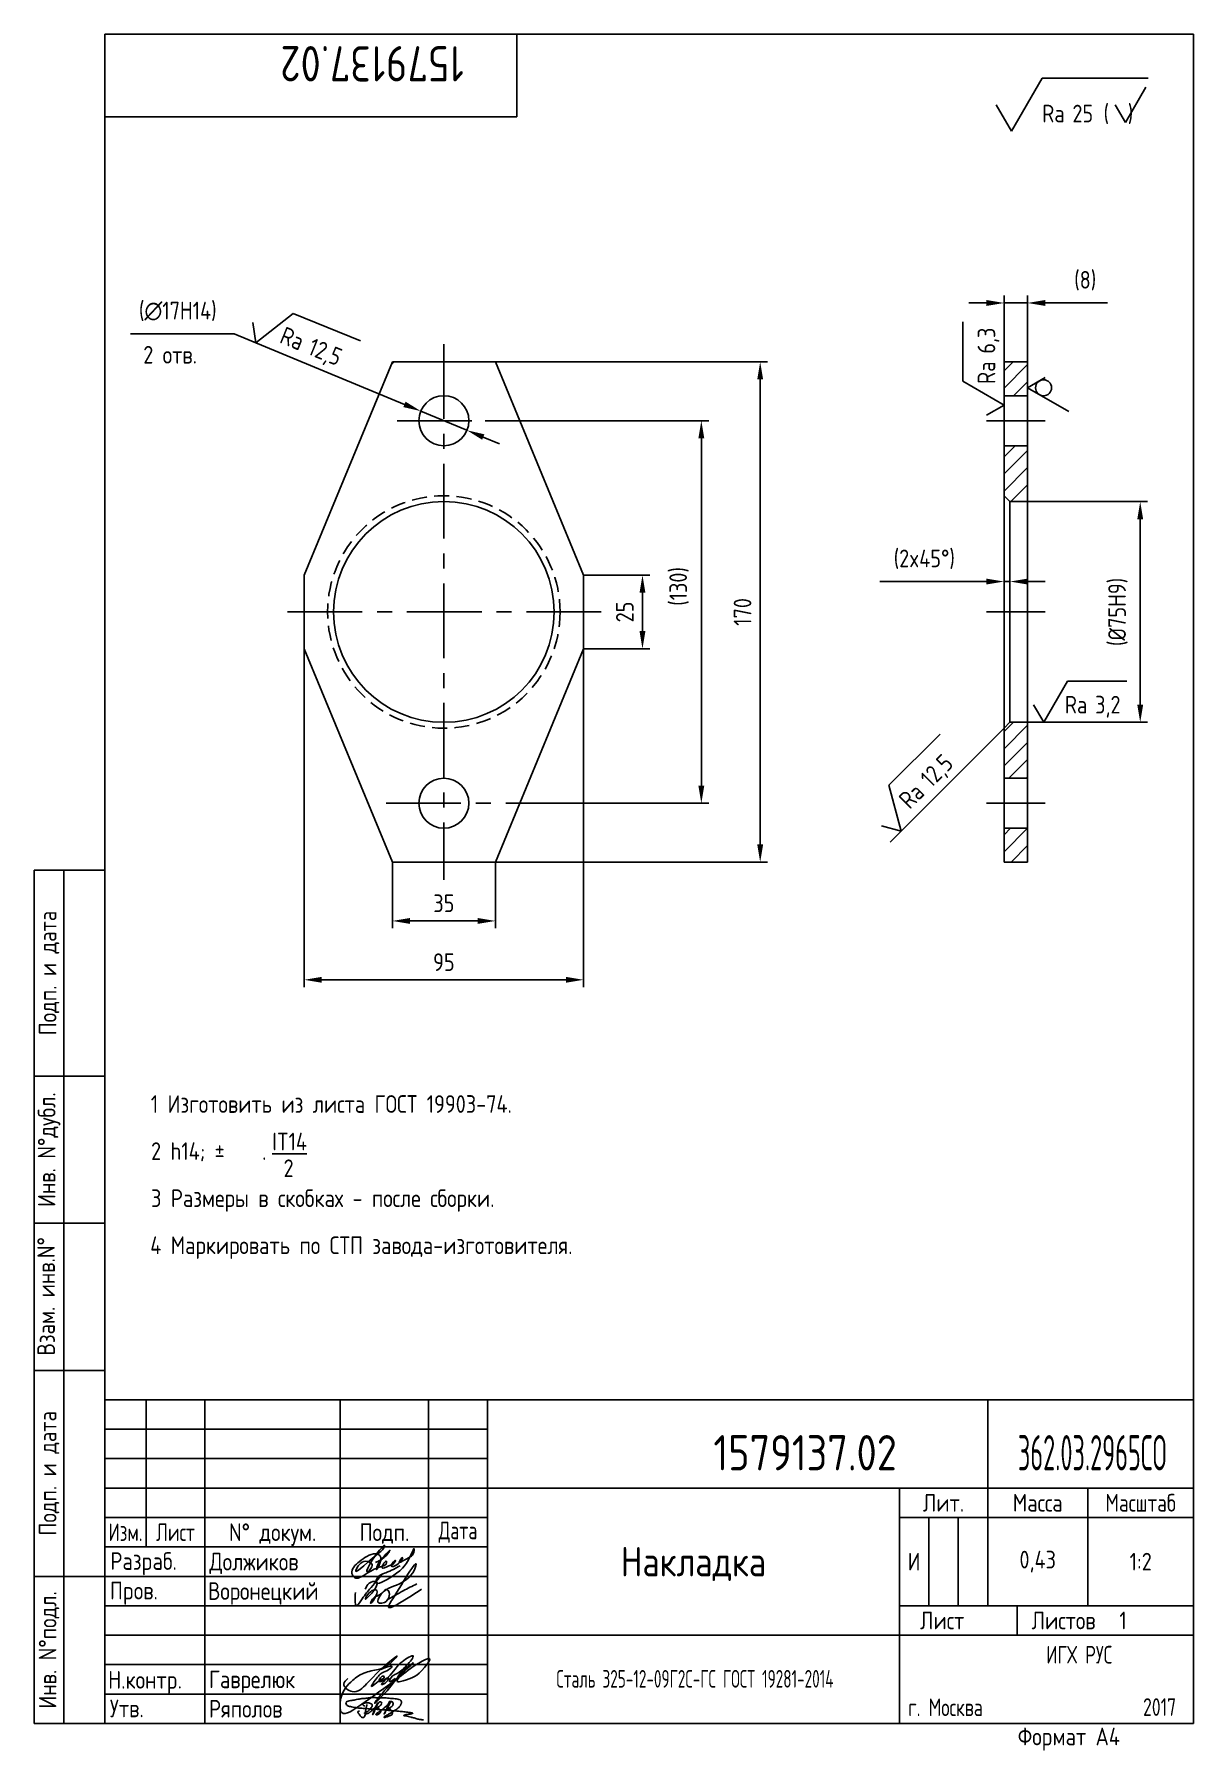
# Paper-space layout 'A4' of a CAD drawing. Header units: millimetres. Extents: x 284 to 481, y 5 to 296.
# The model-space entities are those that its viewports show. They can reach past a viewport. Long polylines and large blocks are cut down to what shows.
import ezdxf
from ezdxf.enums import TextEntityAlignment as Align

# ---------------------------------------------------------------- set-up
doc = ezdxf.new("R2010")
doc.units = ezdxf.units.MM
doc.header["$LTSCALE"] = 0.2
doc.linetypes.add('CENTER', pattern=[50.8, 31.75, -6.35, 6.35, -6.35])
doc.linetypes.add('HIDDEN', pattern=[9.525, 6.35, -3.175])
for name, color, linetype in [('Bord', 1, 'Continuous'), ('Cen', 5, 'CENTER'), ('Cont', 6, 'Continuous'), ('Dim', 7, 'Continuous'), ('Hatch', 2, 'Continuous'), ('Hide', 2, 'HIDDEN'), ('Text', 3, 'Continuous'), ('Textb', 6, 'Continuous'), ('TEXTRUS', 3, 'Continuous')]:
    doc.layers.add(name, color=color, linetype=linetype)
doc.layers.get('Defpoints').off()
doc.styles.add('Style1', font='romans.shx', dxfattribs={"width": 0.8})
doc.dimstyles.new('LIN2', dxfattribs={"dimscale": 2, "dimtxt": 3, "dimasz": 3, "dimexe": 1.25, "dimexo": 0, "dimgap": 1.5, "dimtad": 1, "dimdsep": 46, "dimtxsty": 'Style1', "dimcen": 2.5, "dimclrt": 3, "dimadec": 0, "dimazin": 0, "dimtfac": 1, "dimtmove": 0, "dimatfit": 3, "dimfxl": 1, "dimarcsym": 0})

# ---------------------------------------------------------------- blocks, each defined once
blk = doc.blocks.new('A$C314368CF')
at = {"layer": 'Text'}
for q in [(7.18, 6), (1.98, 3)]:
    blk.add_line((3.72, 0), q, dxfattribs=at)
at = {"layer": 'Text', "style": 'Style1', "width": 0.8}
blk.add_text('(  )', height=3, dxfattribs=at).set_placement((0, 0))
blk = doc.blocks.new('sherISO_17')
at = {"layer": 'Cont'}
for p, q in [((-30.94, -16.46), (-25.74, -7.46)), ((-25.74, -7.46), (-7.72, -7.46)), ((-30.94, -16.46), (-33.54, -11.96))]:
    blk.add_line(p, q, dxfattribs=at)
blk.add_blockref('A$C314368CF', (-15.31, -14.96))
at = {"layer": 'Textb', "style": 'Style1', "width": 0.8}
blk.add_text('Ra', height=3, dxfattribs=at).set_placement((-25.74, -14.96))
blk.add_attdef('25', (-20.6, -14.96), '', height=3, dxfattribs=at)
blk = doc.blocks.new('A4')
at = {"layer": 'Bord'}
for p, q in [((20, 55), (85, 55)), ((20, 50), (85, 50)), ((20, 45), (85, 45)), ((160, 40), (160, 25)), ((165, 40), (165, 25)), ((20, 30), (85, 30)), ((20, 25), (85, 25)), ((20, 20), (85, 20)), ((20, 15), (85, 15)), ((20, 10), (85, 10))]:
    blk.add_line(p, q, dxfattribs=at)
at = {"layer": 'Cont'}
for p, q in [((205, 292), (20, 292)), ((20, 292), (20, 5)), ((90, 278), (90, 292)), ((205, 292), (205, 5)), ((20, 278), (90, 278)), ((8, 5), (8, 150)), ((8, 150), (20, 150)), ((13, 5), (13, 150)), ((8, 115), (20, 115)), ((20, 90), (8, 90)), ((20, 65), (8, 65)), ((205, 60), (20, 60)), ((20, 60), (205, 60)), ((27, 60), (27, 35)), ((37, 60), (37, 5)), ((60, 5), (60, 60)), ((75, 60), (75, 5)), ((85, 5), (85, 60)), ((170, 60), (170, 25)), ((85, 45), (205, 45)), ((155, 5), (155, 45)), ((187, 25), (187, 45)), ((20, 40), (85, 40)), ((205, 40), (155, 40)), ((85, 35), (20, 35)), ((20, 30), (8, 30)), ((155, 25), (205, 25)), ((175, 25), (175, 20)), ((205, 20), (85, 20)), ((20, 5), (8, 5)), ((205, 5), (20, 5))]:
    blk.add_line(p, q, dxfattribs=at)
at = {"layer": 'Text', "style": 'Style1', "width": 0.8}
for s, p in [('Подп. и дата', (10.5, 132.5)), ('Инв. N%%dдубл.', (10.5, 102.5)), ('Взам. инв.N%%d ', (10, 78.38)), ('Подп. и дата', (10.5, 47.5)), ('Инв. N%%dподл.', (10.5, 17.5))]:
    blk.add_text(s, height=3, rotation=90, dxfattribs=at).set_placement(p, align=Align.MIDDLE)
at = {"layer": 'Text', "style": 'Style1'}
for s, width, p in [('Лит.', 0.8, (162.5, 42.5)), ('Масса', 0.8, (178.5, 42.5)), ('Масштаб', 0.75, (196, 42.5)), ('Изм.', 0.7, (23.5, 37.5)), ('Лист', 0.7, (32, 37.5)), ('N%%d докум.', 0.8, (48.5, 37.5)), ('Подп.', 0.8, (67.5, 37.5)), ('Лист', 0.8, (162.27, 22.5)), ('Листов', 0.8, (182.9, 22.5))]:
    blk.add_text(s, height=3, dxfattribs=dict(at, width=width)).set_placement(p, align=Align.MIDDLE_CENTER)
at = {"layer": 'Text', "style": 'Style1', "width": 0.7}
for s, p in [('Дата', (80, 37.5)), ('ИГХ РУС', (185.57, 16.69))]:
    blk.add_text(s, height=3, dxfattribs=at).set_placement(p, align=Align.MIDDLE)
at = {"layer": 'Text', "style": 'Style1'}
for s, width, p in [('Разpаб.', 0.8, (20.92, 31.1)), ('Пpов.', 0.8, (20.84, 26.08)), ('Н.контp.', 0.8, (20.56, 10.92)), ('Утв.', 0.8, (20.84, 6.06)), ('г. Москва', 0.7, (156.5, 6.25)), ('Фоpмат А4', 0.8, (175.11, 1.29))]:
    blk.add_text(s, height=3, dxfattribs=dict(at, width=width)).set_placement(p)
for tag, p, width in [('ФИО', (39, 31), 0.8), ('ФИО', (39, 26), 0.8), ('ГОСТ_СОРТАМЕНТА', (98.19, 14), 0.8), ('ФИО', (39, 11), 0.8), ('ФИО', (39, 6), 0.8), ('200', (192.85, 6.29), 0.7)]:
    blk.add_attdef(tag, p, '', height=3, dxfattribs=dict(at, width=width))
at = {"layer": 'Text', "style": 'Style1', "width": 0.8}
for tag, p in [('И', (157.49, 32.5)), ('700', (178.5, 32.5)), ('1:20', (196, 32.5))]:
    blk.add_attdef(tag, text='', height=3, dxfattribs=at).set_placement(p, align=Align.MIDDLE)
blk.add_attdef('Сборочный_чертеж', text='', height=3, dxfattribs=at).set_placement((120, 21.3), align=Align.CENTER)
for tag, p in [('1', (171.12, 22.5)), ('2', (193, 22.5))]:
    blk.add_attdef(tag, text='', height=3, dxfattribs=at).set_placement(p, align=Align.MIDDLE_CENTER)
blk.add_attdef('ЛИСТ', text='', height=3, dxfattribs=at).set_placement((85.99, 12.5), align=Align.MIDDLE_LEFT)
at = {"layer": 'Text', "style": 'Style1', "width": 0.7}
blk.add_attdef('%%OГОСТ_ТЕХ._ТРЕБОВАНИЙ', text='', height=3, dxfattribs=at).set_placement((98.19, 8), align=Align.BOTTOM_LEFT)
at = {"layer": 'Textb', "style": 'Style1', "width": 0.8}
blk.add_attdef('1234567', (81, 290), '', height=6, rotation=180, dxfattribs=at)
blk.add_attdef('1234567', (123.4, 48), '', height=6, dxfattribs=at)
for tag, height, p in [('123ХЯ', 6, (183.62, 48)), ('НАИМЕНОВАНИЕ', 5, (120, 30))]:
    blk.add_attdef(tag, text='', height=height, dxfattribs=at).set_placement(p, align=Align.CENTER)
blk = doc.blocks.new('A$C63F45750')
at = {"layer": 'Text'}
for points, knots in [([(3.17, 2.37), (3.12, 2.38), (3.04, 2.41), (2.94, 2.5), (2.85, 2.57), (2.79, 2.69), (2.87, 2.77), (2.99, 2.84), (3.16, 2.89), (3.36, 2.93), (3.6, 2.95), (3.82, 2.92), (4.05, 2.87), (4.25, 2.78), (4.45, 2.63), (4.46, 2.42), (4.38, 2.26), (4.28, 2.1), (4.17, 1.94), (4.03, 1.78), (3.89, 1.62), (3.75, 1.52), (3.63, 1.43), (3.49, 1.36), (3.35, 1.3), (3.24, 1.25), (3.16, 1.21), (3.12, 1.15), (3.19, 1.1), (3.27, 1.09), (3.4, 1.07), (3.55, 1.07), (3.72, 1.12), (3.92, 1.19), (4.1, 1.34), (4.26, 1.51), (4.44, 1.65), (4.59, 1.81), (4.74, 1.93), (4.84, 2.04), (4.93, 2.14), (5.07, 2.29), (5.19, 2.53), (5.28, 2.68), (5.35, 2.96), (5.23, 2.66), (5.2, 2.44), (5.04, 2.09), (4.95, 1.81), (4.86, 1.57), (4.75, 1.31), (4.67, 1.12), (4.46, 0.78), (4.62, 1.17), (4.71, 1.45), (4.88, 1.74), (5.01, 2), (5.08, 2.19), (5.19, 2.4), (5.32, 2.58), (5.4, 2.75), (5.52, 2.89), (5.65, 3.04), (5.85, 3.1), (6.02, 3.03), (6.08, 2.87), (6.03, 2.7), (5.9, 2.51), (5.7, 2.37), (5.55, 2.23), (5.4, 2.17), (5.31, 2.12), (5.12, 2.09), (5.35, 2.07), (5.48, 2), (5.64, 1.93), (5.75, 1.8), (5.85, 1.67), (5.89, 1.54), (5.89, 1.37), (5.8, 1.2), (5.63, 1.06), (5.41, 0.94), (5.23, 0.86), (5.02, 0.92), (5.13, 1.1), (5.28, 1.16), (5.44, 1.27), (5.61, 1.36), (5.74, 1.46), (5.86, 1.53), (5.95, 1.61), (6.05, 1.69), (6.15, 1.77), (6.28, 1.87), (6.46, 2.02), (6.65, 2.19), (6.83, 2.37), (6.98, 2.49), (7.11, 2.61), (7.2, 2.74), (7.32, 2.84), (7.42, 2.97), (7.48, 3.08), (7.48, 3.27), (7.34, 3.08), (7.28, 2.94), (7.18, 2.69), (7.1, 2.46), (7, 2.22), (6.93, 1.98), (6.83, 1.78), (6.73, 1.55), (6.67, 1.34), (6.6, 1.14), (6.56, 1.03), (6.39, 0.99), (6.62, 1.33), (6.75, 1.54), (6.93, 1.87), (7.05, 2.08), (7.18, 2.32), (7.33, 2.6), (7.47, 2.89), (7.6, 3.07), (7.79, 3.18), (7.95, 3.01), (8, 2.81), (7.99, 2.62), (7.94, 2.46), (7.83, 2.33), (7.69, 2.22), (7.53, 2.11), (7.37, 2.03), (7.21, 1.99), (7.11, 1.97), (6.89, 1.98), (7.07, 1.94), (7.15, 1.9), (7.27, 1.88), (7.39, 1.84), (7.52, 1.81), (7.62, 1.72), (7.7, 1.62), (7.78, 1.51), (7.83, 1.39), (7.87, 1.26), (7.88, 1.13), (7.86, 0.99), (7.75, 0.88), (7.6, 0.77), (7.4, 0.73), (7.19, 0.66), (6.97, 0.55), (6.71, 0.48), (6.57, 0.44), (6.42, 0.42), (6.52, 0.58), (6.61, 0.64), (6.81, 0.78), (7.06, 0.89), (7.33, 1.04), (7.55, 1.16), (7.7, 1.24), (7.84, 1.32), (7.99, 1.43), (8.21, 1.58), (8.48, 1.76), (8.74, 1.95), (8.97, 2.12), (9.1, 2.29), (9.23, 2.44), (9.3, 2.6), (9.37, 2.74), (9.42, 2.92), (9.45, 3.13), (9.21, 3.48), (8.67, 3.59), (8.09, 3.63), (7.57, 3.66), (7.06, 3.74), (6.57, 3.75), (6.09, 3.74), (5.67, 3.78), (5.28, 3.78), (4.96, 3.81), (4.65, 3.83), (4.31, 3.82), (3.97, 3.79), (3.61, 3.74), (3.22, 3.67), (2.86, 3.66), (2.53, 3.61), (2.18, 3.52), (1.78, 3.54), (1.38, 3.37), (0.96, 3.35), (0.58, 3.24), (0.25, 3.19), (0.03, 3.06), (-0.03, 2.83), (0.02, 2.6), (0.26, 2.38), (0.59, 2.33), (1, 2.2), (1.48, 2.15), (1.93, 2.05), (2.35, 2.02), (2.72, 2.01), (3.11, 1.94), (3.68, 1.94), (4.25, 1.83), (4.91, 1.87), (5.53, 1.76), (6.13, 1.72), (6.73, 1.71), (7.32, 1.62), (7.99, 1.55), (8.64, 1.54), (9.16, 1.46), (9.61, 1.42), (10.03, 1.4), (10.41, 1.32), (10.73, 1.29), (11.01, 1.24), (11.18, 1.23), (11.42, 1.14), (11.18, 1.06), (11.01, 1.03), (10.71, 0.98), (10.37, 0.92), (10.1, 0.91), (9.65, 0.75), (10.22, 0.67), (10.54, 0.59), (11.08, 0.47), (11.61, 0.35), (12.17, 0.15), (12.64, 0.08), (12.98, 0.03), (13.11, 0.01), (13.18, 0)], [0, 0, 0, 0, 0.153866, 0.270441, 0.388867, 0.510533, 0.592156, 0.71333, 0.90842, 1.11344, 1.349254, 1.61246, 1.782219, 2.047249, 2.291879, 2.451528, 2.651081, 2.806158, 3.017979, 3.227348, 3.462381, 3.633009, 3.75766, 3.920516, 4.080796, 4.214529, 4.291786, 4.349969, 4.397594, 4.50822, 4.594826, 4.799244, 4.954392, 5.128468, 5.437537, 5.632649, 5.842485, 6.094987, 6.293219, 6.410959, 6.551192, 6.687808, 7.022147, 7.294342, 7.425356, 7.52079, 7.946481, 8.313051, 8.59833, 8.833695, 9.090496, 9.427695, 9.601191, 9.883219, 10.093306, 10.673943, 10.798776, 10.974628, 11.287247, 11.486184, 11.648652, 11.848902, 12.027194, 12.25348, 12.40059, 12.537783, 12.716293, 12.91523, 13.208551, 13.438489, 13.549668, 13.67779, 13.77127, 13.930001, 14.029091, 14.272112, 14.434836, 14.547084, 14.739051, 14.830983, 15.061241, 15.268922, 15.500489, 15.788979, 15.879568, 16.024283, 16.221854, 16.418714, 16.593102, 16.783247, 16.91018, 17.018213, 17.135263, 17.278205, 17.430482, 17.620087, 17.979626, 18.191789, 18.388716, 18.565718, 18.714854, 18.857929, 19.039974, 19.171375, 19.283034, 19.400085, 19.618058, 19.882245, 20.150781, 20.377854, 20.649532, 20.89723, 21.042543, 21.40016, 21.557817, 21.667145, 21.752781, 21.926256, 22.412297, 22.813145, 22.961412, 23.171289, 23.607257, 23.940428, 24.110007, 24.291214, 24.48084, 24.697609, 24.904078, 25.034245, 25.218018, 25.407651, 25.573473, 25.787447, 25.930292, 26.051316, 26.18846, 26.285312, 26.406799, 26.52425, 26.630463, 26.793722, 26.898606, 27.029313, 27.171012, 27.314101, 27.419918, 27.580557, 27.709367, 27.829268, 28.024364, 28.266961, 28.41242, 28.705761, 28.989137, 29.187748, 29.233768, 29.332802, 29.529535, 29.667094, 30.039923, 30.332117, 30.61061, 30.769982, 30.856778, 31.109923, 31.313488, 31.656425, 32.066331, 32.296628, 32.49714, 32.710276, 32.891468, 33.014834, 33.177747, 33.444503, 33.618009, 34.409008, 34.914636, 35.419802, 35.95397, 36.458179, 36.88069, 37.388403, 37.738353, 38.034261, 38.353468, 38.693154, 39.037638, 39.391136, 39.787481, 40.203773, 40.488977, 40.784975, 41.26625, 41.668005, 42.070065, 42.499388, 42.869834, 43.079573, 43.213439, 43.554591, 43.717296, 44.153724, 44.506336, 45.019111, 45.587859, 45.90191, 46.270392, 46.703958, 47.093115, 47.952647, 48.44014, 49.079253, 49.808223, 50.268654, 50.851051, 51.604831, 52.298429, 52.776925, 53.1907, 53.661988, 54.042386, 54.348524, 54.616841, 54.853814, 54.983777, 55.126096, 55.333328, 55.613101, 56.008732, 56.315809, 56.59982, 56.87931, 57.399251, 57.889617, 58.432507, 59.066698, 59.660314, 59.862668, 60.07277, 60.07277, 60.07277, 60.07277]), ([(2.31, 1.53), (2.26, 1.52), (2.17, 1.51), (2.06, 1.48), (1.93, 1.38), (2.07, 1.25), (2.14, 1.11), (2.26, 0.93), (2.39, 0.72), (2.57, 0.54), (2.71, 0.44), (2.86, 0.4), (3.02, 0.43), (3.14, 0.54), (3.21, 0.79), (3.25, 1.07), (3.31, 1.4), (3.35, 1.67), (3.38, 1.92), (3.47, 2.19), (3.5, 2.43), (3.54, 2.59), (3.56, 2.64)], [0, 0, 0, 0, 0.15847, 0.269731, 0.363591, 0.555514, 0.688037, 0.848606, 1.204359, 1.433632, 1.58673, 1.729549, 1.880686, 2.057874, 2.19169, 2.63505, 2.928153, 3.184121, 3.441863, 3.696117, 4.025873, 4.178055, 4.178055, 4.178055, 4.178055])]:
    blk.add_open_spline(points, degree=3, knots=knots, dxfattribs=at)
blk = doc.blocks.new('*D7')
at = {"layer": 'Dim', "color": 0, "lineweight": -2, "transparency": 16777216}
for p, q in [((433.82, 430.55), (509.75, 430.55)), ((507.25, 424.55), (507.25, 306.55)), ((440.79, 300.55), (509.75, 300.55))]:
    blk.add_line(p, q, dxfattribs=at)
at = {"layer": 'Dim', "color": 0, "transparency": 16777216}
for points in [[(506.25, 424.55), (508.25, 424.55), (507.25, 430.55)], [(506.25, 306.55), (508.25, 306.55), (507.25, 300.55)]]:
    blk.add_solid(points, dxfattribs=at)
at = {"layer": 'Dim', "color": 3, "transparency": 16777216, "insert": (499.68, 374.22), "char_height": 6, "attachment_point": 5, "rotation": 90, "style": 'Style1'}
blk.add_mtext('(130)', dxfattribs=at)
blk = doc.blocks.new('*D8')
at = {"layer": 'Dim', "color": 0, "lineweight": -2, "transparency": 16777216}
for p, q in [((437.15, 450.55), (529.75, 450.55)), ((527.25, 444.55), (527.25, 286.55)), ((437.25, 280.55), (529.75, 280.55))]:
    blk.add_line(p, q, dxfattribs=at)
at = {"layer": 'Dim', "color": 0, "transparency": 16777216}
for points in [[(526.25, 444.55), (528.25, 444.55), (527.25, 450.55)], [(526.25, 286.55), (528.25, 286.55), (527.25, 280.55)]]:
    blk.add_solid(points, dxfattribs=at)
at = {"layer": 'Dim', "color": 3, "transparency": 16777216, "insert": (521.25, 365.55), "char_height": 6, "attachment_point": 5, "rotation": 90, "style": 'Style1'}
blk.add_mtext('170', dxfattribs=at)
blk = doc.blocks.new('*D9')
at = {"layer": 'Dim', "color": 0, "lineweight": -2, "transparency": 16777216}
for p, q in [((313.21, 460.1), (348.43, 460.1)), ((348.43, 460.1), (406.36, 436.1)), ((427.6, 427.29), (411.9, 433.8)), ((433.15, 425), (438.69, 422.7))]:
    blk.add_line(p, q, dxfattribs=at)
at = {"layer": 'Dim', "color": 0, "transparency": 16777216}
for points in [[(406.74, 437.02), (405.97, 435.17), (411.9, 433.8)], [(433.53, 425.92), (432.77, 424.07), (427.6, 427.29)]]:
    blk.add_solid(points, dxfattribs=at)
at = {"layer": 'Dim', "color": 3, "transparency": 16777216, "insert": (329.32, 467.67), "char_height": 6, "attachment_point": 5, "style": 'Style1'}
blk.add_mtext('(∅17H14)', dxfattribs=at)
blk = doc.blocks.new('*D10')
at = {"layer": 'Dim', "color": 0, "lineweight": -2, "transparency": 16777216}
for p, q in [((402.25, 280.55), (402.25, 258.05)), ((437.25, 280.55), (437.25, 258.05)), ((408.25, 260.55), (431.25, 260.55))]:
    blk.add_line(p, q, dxfattribs=at)
at = {"layer": 'Dim', "color": 0, "transparency": 16777216}
for points in [[(408.25, 261.55), (408.25, 259.55), (402.25, 260.55)], [(431.25, 261.55), (431.25, 259.55), (437.25, 260.55)]]:
    blk.add_solid(points, dxfattribs=at)
at = {"layer": 'Dim', "color": 3, "transparency": 16777216, "insert": (419.75, 266.55), "char_height": 6, "attachment_point": 5, "style": 'Style1'}
blk.add_mtext('35', dxfattribs=at)
blk = doc.blocks.new('*D11')
at = {"layer": 'Dim', "color": 0, "lineweight": -2, "transparency": 16777216}
for p, q in [((372.25, 353.21), (372.25, 238.05)), ((467.25, 353.05), (467.25, 238.05)), ((378.25, 240.55), (461.25, 240.55))]:
    blk.add_line(p, q, dxfattribs=at)
at = {"layer": 'Dim', "color": 0, "transparency": 16777216}
for points in [[(378.25, 241.55), (378.25, 239.55), (372.25, 240.55)], [(461.25, 241.55), (461.25, 239.55), (467.25, 240.55)]]:
    blk.add_solid(points, dxfattribs=at)
at = {"layer": 'Dim', "color": 3, "transparency": 16777216, "insert": (419.75, 246.55), "char_height": 6, "attachment_point": 5, "style": 'Style1'}
blk.add_mtext('95', dxfattribs=at)
blk = doc.blocks.new('SHERISO_01')
at = {"layer": 'Text'}
blk.add_line((4.04, 7), (16.36, 7), dxfattribs=at)
blk.add_lwpolyline([(-1.73, 3), (0, 0), (4.04, 7)], dxfattribs=at)
at = {"layer": 'Text', "style": 'Style1', "width": 0.8}
blk.add_text('Ra', height=3, dxfattribs=at).set_placement((3.58, 1.5))
blk.add_attdef('12,5', (8.73, 1.5), '', height=3, dxfattribs=at)
blk = doc.blocks.new('*D12')
at = {"layer": 'Dim', "color": 0, "lineweight": -2, "transparency": 16777216}
for p, q in [((467.25, 378.05), (489.75, 378.05)), ((487.25, 372.05), (487.25, 359.05)), ((467.25, 353.05), (489.75, 353.05))]:
    blk.add_line(p, q, dxfattribs=at)
at = {"layer": 'Dim', "color": 0, "transparency": 16777216}
for points in [[(486.25, 372.05), (488.25, 372.05), (487.25, 378.05)], [(486.25, 359.05), (488.25, 359.05), (487.25, 353.05)]]:
    blk.add_solid(points, dxfattribs=at)
at = {"layer": 'Dim', "color": 3, "transparency": 16777216, "insert": (481.25, 365.55), "char_height": 6, "attachment_point": 5, "rotation": 90, "style": 'Style1'}
blk.add_mtext('25', dxfattribs=at)
blk = doc.blocks.new('*D13')
at = {"layer": 'Dim', "color": 0, "lineweight": -2, "transparency": 16777216}
for p, q in [((610.14, 450.55), (610.14, 473.05)), ((618.14, 450.55), (618.14, 473.05)), ((604.14, 470.55), (598.14, 470.55)), ((610.14, 470.55), (618.14, 470.55)), ((624.14, 470.55), (645.28, 470.55))]:
    blk.add_line(p, q, dxfattribs=at)
at = {"layer": 'Dim', "color": 0, "transparency": 16777216}
for points in [[(604.14, 471.55), (604.14, 469.55), (610.14, 470.55)], [(624.14, 471.55), (624.14, 469.55), (618.14, 470.55)]]:
    blk.add_solid(points, dxfattribs=at)
at = {"layer": 'Dim', "color": 3, "transparency": 16777216, "insert": (637.71, 478.12), "char_height": 6, "attachment_point": 5, "style": 'Style1'}
blk.add_mtext('(8)', dxfattribs=at)
blk = doc.blocks.new('*D14')
at = {"layer": 'Dim', "color": 0, "lineweight": -2, "transparency": 16777216}
for p, q in [((604.14, 375.88), (567.91, 375.88)), ((610.14, 377.08), (610.14, 373.38)), ((612.14, 375.88), (610.14, 375.88)), ((612.14, 377.08), (612.14, 373.38)), ((618.14, 375.88), (624.14, 375.88))]:
    blk.add_line(p, q, dxfattribs=at)
at = {"layer": 'Dim', "color": 0, "transparency": 16777216}
for points in [[(604.14, 376.88), (604.14, 374.88), (610.14, 375.88)], [(618.14, 376.88), (618.14, 374.88), (612.14, 375.88)]]:
    blk.add_solid(points, dxfattribs=at)
at = {"layer": 'Dim', "color": 3, "transparency": 16777216, "insert": (583.02, 383.45), "char_height": 6, "attachment_point": 5, "style": 'Style1'}
blk.add_mtext('(2x45%%D)', dxfattribs=at)
blk = doc.blocks.new('*D15')
at = {"layer": 'Dim', "color": 0, "lineweight": -2, "transparency": 16777216}
for p, q in [((618.14, 403.05), (658.91, 403.05)), ((656.41, 397.05), (656.41, 334.05)), ((618.14, 328.05), (658.91, 328.05))]:
    blk.add_line(p, q, dxfattribs=at)
at = {"layer": 'Dim', "color": 0, "transparency": 16777216}
for points in [[(655.41, 397.05), (657.41, 397.05), (656.41, 403.05)], [(655.41, 334.05), (657.41, 334.05), (656.41, 328.05)]]:
    blk.add_solid(points, dxfattribs=at)
at = {"layer": 'Dim', "color": 3, "transparency": 16777216, "insert": (648.83, 365.55), "char_height": 6, "attachment_point": 5, "rotation": 90, "style": 'Style1'}
blk.add_mtext('(%%C75H9)', dxfattribs=at)
blk = doc.blocks.new('SHERISO_04')
at = {"layer": 'Text'}
blk.add_line((4.04, 7), (14.12, 7), dxfattribs=at)
blk.add_lwpolyline([(-1.73, 3), (0, 0), (4.04, 7)], dxfattribs=at)
at = {"layer": 'Text', "style": 'Style1', "width": 0.8}
blk.add_text('Ra', height=3, dxfattribs=at).set_placement((3.58, 1.5))
blk.add_attdef('3,2', (8.73, 1.5), '', height=3, dxfattribs=at)
blk = doc.blocks.new('SHERISO_09')
at = {"layer": 'Text'}
for q in [(4.04, 7), (-1.73, 3)]:
    blk.add_line((0, 0), q, dxfattribs=at)
blk.add_circle((0, 2.71), 1.35, dxfattribs=at)
blk = doc.blocks.new('SHERISO_03')
at = {"layer": 'Text'}
blk.add_line((4.04, 7), (14.12, 7), dxfattribs=at)
blk.add_lwpolyline([(-1.73, 3), (0, 0), (4.04, 7)], dxfattribs=at)
at = {"layer": 'Text', "style": 'Style1', "width": 0.8}
blk.add_text('Ra', height=3, dxfattribs=at).set_placement((3.58, 1.5))
blk.add_attdef('6,3', (8.73, 1.5), '', height=3, dxfattribs=at)

msp = doc.modelspace()

# ---------------------------------------------------------------- hatches: boundary and pattern name
at = {"layer": 'Hatch'}
h = msp.add_hatch(dxfattribs=at)
h.set_pattern_fill('ANSI31', color=256, scale=1.3, style=0)
h.set_pattern_definition([(45, (492.701, -2086.5538), (-2.918583, 2.918583), [])])
h.paths.add_polyline_path([(618.137, 450.546), (610.137, 450.546), (610.137, 448.046), (610.137, 448.046), (610.137, 439.046), (618.137, 439.046), (618.137, 442.298), (617.937, 442.413), (618.137, 442.529)])
h.paths.add_polyline_path([(610.137, 405.046), (612.137, 403.046), (618.137, 403.046), (618.137, 422.046), (610.137, 422.046), (610.137, 413.046), (610.137, 413.046)])
h.paths.add_polyline_path([(610.137, 318.047), (610.137, 309.047), (618.137, 309.047), (618.137, 328.047), (612.137, 328.047), (610.137, 326.047), (610.137, 318.047)])
h.paths.add_polyline_path([(618.137, 292.047), (610.137, 292.047), (610.137, 283.047), (610.137, 283.047), (610.137, 280.546), (618.137, 280.546)])
h.paths.add_polyline_path([(610.066, 452.449), (610.066, 465.849), (599.352, 465.849), (599.352, 452.449)], flags=9)

# ---------------------------------------------------------------- linework, layer by layer
at = {"layer": 'Cen'}
for p, q in [((419.752, 456.546), (419.752, 274.546)), ((403.858, 430.546), (433.824, 430.546)), ((624.137, 430.546), (604.137, 430.546)), ((473.252, 365.546), (366.252, 365.546)), ((624.137, 365.546), (604.137, 365.546)), ((400.142, 300.546), (440.792, 300.546)), ((624.137, 300.546), (604.137, 300.546))]:
    msp.add_line(p, q, dxfattribs=at)
at = {"layer": 'Cont'}
for p, q in [((372.252, 378.046), (402.252, 450.547)), ((401.994, 449.689), (402.852, 450.546)), ((402.252, 450.546), (437.252, 450.547)), ((467.252, 378.046), (437.252, 450.547)), ((618.137, 450.546), (610.137, 450.546)), ((610.137, 280.546), (610.137, 450.546)), ((618.137, 450.546), (618.137, 280.546)), ((618.137, 439.046), (610.137, 439.046)), ((618.137, 422.046), (610.137, 422.046)), ((610.137, 405.046), (612.137, 403.046)), ((612.137, 403.046), (612.137, 328.047)), ((618.137, 403.046), (612.137, 403.046)), ((372.252, 353.046), (372.252, 378.046)), ((467.252, 353.046), (467.252, 378.046)), ((372.252, 353.046), (402.252, 280.546)), ((467.252, 353.046), (437.252, 280.546)), ((610.137, 326.047), (612.137, 328.047)), ((618.137, 328.047), (612.137, 328.047)), ((618.137, 309.047), (610.137, 309.047)), ((618.137, 292.047), (610.137, 292.047)), ((402.252, 280.546), (437.252, 280.546)), ((618.137, 280.546), (610.137, 280.546))]:
    msp.add_line(p, q, dxfattribs=at)
for centre, radius in [((419.752, 430.546), 8.5), ((419.752, 365.546), 37.5), ((419.752, 300.546), 8.5)]:
    msp.add_circle(centre, radius, dxfattribs=at)
at = {"layer": 'Dim'}
msp.add_line((610.137, 326.047), (571.397, 287.307), dxfattribs=at)
at = {"layer": 'Hide'}
msp.add_circle((419.752, 365.546), 39.5, dxfattribs=at)

# ---------------------------------------------------------------- block references
at = {"layer": 'Dim'}
for name, p, xscale, yscale, zscale, rotation, values in [('SHERISO_01', (355.797, 457.048), 2.000000000000059, 2.000000000000059, 2.000000000000059, 337.9309606874337, {'12,5': '12,5'}), ('SHERISO_03', (610.137, 435.853), 2, 2, 2, 90, {'6,3': '6,3'}), ('SHERISO_01', (575.134, 291.043), 2, 2, 2, 45, {'12,5': '12,5'})]:
    msp.add_blockref(name, p, dxfattribs=dict(at, xscale=xscale, yscale=yscale, zscale=zscale, rotation=rotation)).add_auto_attribs(values)
at = {"layer": 'Dim', "xscale": 2, "yscale": 2, "zscale": 2, "rotation": 270}
msp.add_blockref('SHERISO_09', (618.137, 441.741), dxfattribs=at)
at = {"layer": 'Dim', "xscale": 2, "yscale": 2, "zscale": 2}
msp.add_blockref('SHERISO_04', (623.611, 328.047), dxfattribs=at).add_auto_attribs({'3,2': '3,2'})

# ---------------------------------------------------------------- texts
at = {"layer": 'Text', "style": 'Style1', "width": 0.8}
msp.add_text('2 отв.', height=6, dxfattribs=at).set_placement((317.604, 449.945))

# ---------------------------------------------------------------- dimensions: what is measured, and where the dimension line sits
at = {"layer": 'Dim'}
dim = msp.add_linear_dim(base=(618.137, 470.546), p1=(610.137, 450.546), p2=(618.137, 450.546), text='(<>)', dimstyle='LIN2', dxfattribs=at)
dim.commit()
dim.dimension.update_dxf_attribs({"geometry": '*D13', "text_midpoint": (637.709, 478.118)})
dim = msp.add_diameter_dim_2p(p1=(427.605, 427.293), p2=(411.9, 433.8), text='(<>H14)', dimstyle='LIN2', override={"dimtoh": 1}, dxfattribs=at)
dim.commit()
dim.dimension.update_dxf_attribs({"geometry": '*D9', "text_midpoint": (329.32, 460.099), "dimtype": 163})
dim = msp.add_linear_dim(base=(527.252, 280.546), p1=(437.155, 450.546), p2=(437.252, 280.546), angle=90, dimstyle='LIN2', dxfattribs=at)
dim.commit()
dim.dimension.update_dxf_attribs({"geometry": '*D8', "text_midpoint": (527.252, 365.546), "dimtype": 160})
dim = msp.add_linear_dim(base=(507.252, 300.546), p1=(433.824, 430.546), p2=(440.792, 300.546), angle=90, text='(<>)', dimstyle='LIN2', dxfattribs=at)
dim.commit()
dim.dimension.update_dxf_attribs({"geometry": '*D7', "text_midpoint": (507.252, 374.217), "dimtype": 160})
dim = msp.add_linear_dim(base=(656.406, 328.047), p1=(618.137, 403.046), p2=(618.137, 328.047), angle=90, text='(%%C<>H9)', dimstyle='LIN2', override={"dimpost": ''}, dxfattribs=at)
dim.commit()
dim.dimension.update_dxf_attribs({"geometry": '*D15', "text_midpoint": (648.834, 365.546)})
dim = msp.add_linear_dim(base=(610.137, 375.877), p1=(612.137, 377.082), p2=(610.137, 377.082), text='(<>x45%%D)', dimstyle='LIN2', dxfattribs=at)
dim.commit()
dim.dimension.update_dxf_attribs({"geometry": '*D14', "text_midpoint": (583.023, 375.877), "dimtype": 160})
dim = msp.add_linear_dim(base=(487.252, 353.046), p1=(467.252, 378.046), p2=(467.252, 353.046), angle=90, dimstyle='LIN2', dxfattribs=at)
dim.commit()
dim.dimension.update_dxf_attribs({"geometry": '*D12', "text_midpoint": (481.252, 365.546)})
for base, p1, p2, picture, middle in [((467.252, 240.546), (372.252, 353.208), (467.252, 353.046), '*D11', (419.752, 246.546)), ((437.252, 260.546), (402.252, 280.546), (437.252, 280.546), '*D10', (419.752, 266.546))]:
    dim = msp.add_linear_dim(base=base, p1=p1, p2=p2, dimstyle='LIN2', dxfattribs=at)
    dim.commit()
    dim.dimension.update_dxf_attribs({"geometry": picture, "text_midpoint": middle})

psp = doc.layouts.new('A4')

# ---------------------------------------------------------------- linework, layer by layer
at = {"layer": 'Text'}
for points, knots in [([(346.21, 36.05), (345.45, 35.63), (344.13, 34.9), (342.26, 34.32), (341.93, 32.39), (346.86, 35.49), (347.19, 36.1), (348.6, 39.12), (348.57, 37.69), (347.69, 37.56), (345.5, 36.09), (346.82, 37.84), (346.28, 36.33), (343.76, 35.22), (345.65, 37.39), (345.1, 36.19), (344.38, 36.22), (342.51, 34.98), (343.85, 37.24), (343.97, 36.14), (342.06, 35.7), (340.79, 34.87), (338.64, 33.52), (337.59, 35.25), (339.1, 36.67), (340.51, 37.63), (341.79, 38.27), (342.75, 37.86), (343.16, 36.87), (341.86, 34.55), (342.56, 36.84), (343.16, 37.29), (344.81, 39.1), (343.82, 37.65), (343.09, 37.11), (342.28, 36.71), (342.04, 36.59)], [0, 0, 0, 0, 2.703743, 4.672825, 5.02799, 7.955933, 13.437489, 13.883188, 14.189441, 16.413959, 17.478513, 18.47964, 18.959294, 20.910841, 22.003091, 22.470554, 23.533771, 24.710748, 26.01626, 26.201331, 27.488187, 30.382065, 32.258784, 33.069724, 35.439902, 37.010787, 38.612861, 39.32109, 39.818865, 41.83144, 42.782113, 44.494961, 45.867914, 46.467245, 48.290622, 49.101188, 49.101188, 49.101188, 49.101188]), ([(340.56, 35.26), (340.98, 36.18), (341.51, 37.36), (343.78, 39.93), (343.33, 38.76), (341.83, 37.73), (337.62, 33.62), (339.27, 36.37), (340.25, 37.05), (341.81, 36.36), (341.18, 35.55), (340.66, 34.86), (340.49, 35.13), (340.53, 35.21), (340.56, 35.26)], [0, 0, 0, 0, 4.062617, 5.226919, 5.800291, 6.663227, 11.774431, 12.938639, 14.11351, 15.354081, 16.396133, 16.918576, 17.03251, 17.182794, 17.182794, 17.182794, 17.182794]), ([(340.29, 32.07), (340.45, 32.45), (340.76, 33.2), (343.27, 33.76), (341.46, 31.31), (339.94, 29.97), (340.99, 31.97), (343.14, 32.04), (340.67, 28.74), (341.73, 30.95), (342.89, 30.85), (343.87, 32.35), (344.71, 30.97), (343.87, 29.64), (341.84, 29.63), (343.42, 32.04), (345.83, 32.71), (348.19, 33.99), (349.69, 38.42), (345.9, 31.89), (343.24, 27.75), (346.71, 30.02), (349.85, 32.07)], [0, 0, 0, 0, 1.213353, 2.399709, 5.497648, 5.861317, 7.611627, 8.43806, 10.837371, 11.583123, 13.461301, 14.534506, 15.162086, 17.217848, 17.944717, 20.123775, 21.948027, 26.460707, 27.144718, 34.52243, 35.159468, 41.304292, 41.304292, 41.304292, 41.304292]), ([(338.6, 31.51), (338.56, 31.06), (338.49, 30.4), (338.65, 28.86), (339.98, 30.76), (341.11, 32.19), (342.49, 33.8), (343.3, 34.74)], [0, 0, 0, 0, 1.523947, 2.237958, 3.351836, 5.856423, 9.374056, 9.374056, 9.374056, 9.374056]), ([(349.03, 32.96), (348.26, 32.57), (346.54, 31.7), (344.87, 30.75), (343.95, 30.22)], [0, 0, 0, 0, 2.587978, 5.77327, 5.77327, 5.77327, 5.77327]), ([(337.34, 16.88), (337, 16.58), (336.12, 15.77), (338.51, 13.91), (341.64, 17.16), (343.14, 18.78), (346.03, 21), (344.13, 18.92), (342.72, 18.4), (340.02, 18.01), (337.72, 16.35), (335.98, 14.31), (335.84, 9.79), (341.99, 14.16), (345.74, 16.77), (349.03, 19.47), (351.7, 20.6), (349.38, 17.26), (348.09, 16.95), (344.78, 15.89), (347.04, 18.32), (349.11, 20.04), (346.42, 18.23), (345.32, 16.13), (340.53, 11.01), (343.14, 14.49), (346.25, 17.71), (344.12, 15.91), (344.67, 17.24), (345.83, 17.76), (347.02, 18.62), (349.28, 21.47), (345.65, 19.36), (345.36, 18.05), (342.31, 15.45), (343.93, 16.14), (344.53, 17.37), (343.48, 16.59), (342.17, 16.06), (343.23, 17.71), (343.59, 16.99), (342.51, 16.53), (340.71, 14.78), (342.2, 17.01), (343.11, 17.97), (344.27, 18.29), (345.23, 19.32), (343.98, 18.84), (342.94, 18.44)], [0, 0, 0, 0, 1.17994, 3.087717, 5.863103, 12.338328, 12.854096, 14.088578, 16.834551, 19.302558, 21.570562, 25.210018, 27.650956, 31.348291, 40.129863, 44.562748, 45.223917, 46.979401, 51.214655, 52.099288, 55.323111, 56.227801, 58.471865, 60.028126, 65.752911, 68.466223, 71.038525, 71.934922, 72.780229, 73.495807, 76.028152, 77.999346, 80.11892, 83.1954, 85.334448, 86.270878, 87.060466, 88.110212, 88.803314, 89.989889, 90.197567, 90.706974, 92.884587, 94.19917, 96.055742, 97.375783, 97.753899, 99.636325, 99.636325, 99.636325, 99.636325])]:
    psp.add_open_spline(points, degree=3, knots=knots, dxfattribs=at)

# ---------------------------------------------------------------- block references
ref = psp.add_blockref('A4', (276.04, 4.24))
ref.add_attrib('ФИО', 'Должиков', (313.8, 35.24), dxfattribs={"layer": 'Text', "height": 3, "style": 'Style1', "width": 0.8})
ref.add_attrib('123ХЯ', '362.03.2965СО', dxfattribs={"layer": 'Textb', "height": 6, "style": 'Style1', "width": 0.48}).set_placement((463.8, 52.24), align=Align.CENTER)
ref.add_attrib('1234567', '1579137.02', (399.44, 52.24), dxfattribs={"layer": 'Textb', "height": 6, "style": 'Style1', "width": 0.8})
ref.add_attrib('НАИМЕНОВАНИЕ', 'Накладка', dxfattribs={"layer": 'Textb', "height": 5, "style": 'Style1', "width": 0.8}).set_placement((396.04, 34.24), align=Align.CENTER)
ref.add_attrib('И', 'И', dxfattribs={"layer": 'Text', "height": 3, "style": 'Style1', "width": 0.8}).set_placement((433.53, 36.74), align=Align.MIDDLE)
ref.add_attrib('700', '0,43', dxfattribs={"layer": 'Text', "height": 3, "style": 'Style1', "width": 0.8}).set_placement((454.54, 36.74), align=Align.MIDDLE)
ref.add_attrib('1:20', '1:2', dxfattribs={"layer": 'Text', "height": 3, "style": 'Style1', "width": 0.8}).set_placement((472.04, 36.74), align=Align.MIDDLE)
ref.add_attrib('2', '1', dxfattribs={"layer": 'Text', "height": 3, "style": 'Style1', "width": 0.8}).set_placement((469.04, 26.74), align=Align.MIDDLE_CENTER)
ref.add_attrib('200', '2017', (472.44, 10.53), dxfattribs={"layer": 'Text', "height": 3, "style": 'Style1', "width": 0.7})
ref.add_attrib('1234567', '1579137.02', (357.04, 294.24), dxfattribs={"layer": 'Textb', "height": 6, "rotation": 180, "style": 'Style1', "width": 0.8})
at = {"layer": 'Cont'}
psp.add_blockref('A$C63F45750', (337.01, 9.83), dxfattribs=at)
at = {"layer": 'Dim'}
psp.add_blockref('sherISO_17', (481.04, 296.24), dxfattribs=at).add_auto_attribs({'25': '25'})

# ---------------------------------------------------------------- texts
at = {"layer": 'Text', "style": 'Style1', "width": 0.8}
for s, p in [('1 Изготовить из листа ГОСТ 19903-74.', (303.84, 112.99)), ('2 h14; %%P    .', (303.88, 104.99)), ('%%uIT14', (324.47, 106.62)), ('2', (326.4, 102.08)), ('3 Размеры в скобках - после сборки.', (303.88, 96.99)), ('4 Маркировать по СТП завода-изготовителя.', (303.74, 88.99)), ('Воронецкий', (313.56, 30.24)), ('Гаврелюк', (313.72, 15.24)), ('Ряполов', (313.72, 10.24))]:
    psp.add_text(s, height=3, dxfattribs=at).set_placement(p)
at = {"layer": 'TEXTRUS', "style": 'Style1', "width": 0.6}
psp.add_text('Сталь 325-12-09Г2С-ГС ГОСТ 19281-2014', height=3, dxfattribs=at).set_placement((396.3, 15.33), align=Align.CENTER)

# ---------------------------------------------------------------- viewports
at = {"layer": 'Defpoints'}
psp.add_viewport(center=(381.67, 192.9), size=(185, 133.8734), view_center_point=(475.822, 355.16), view_height=267.74674, dxfattribs=at)

doc.saveas('drawing.dxf')
